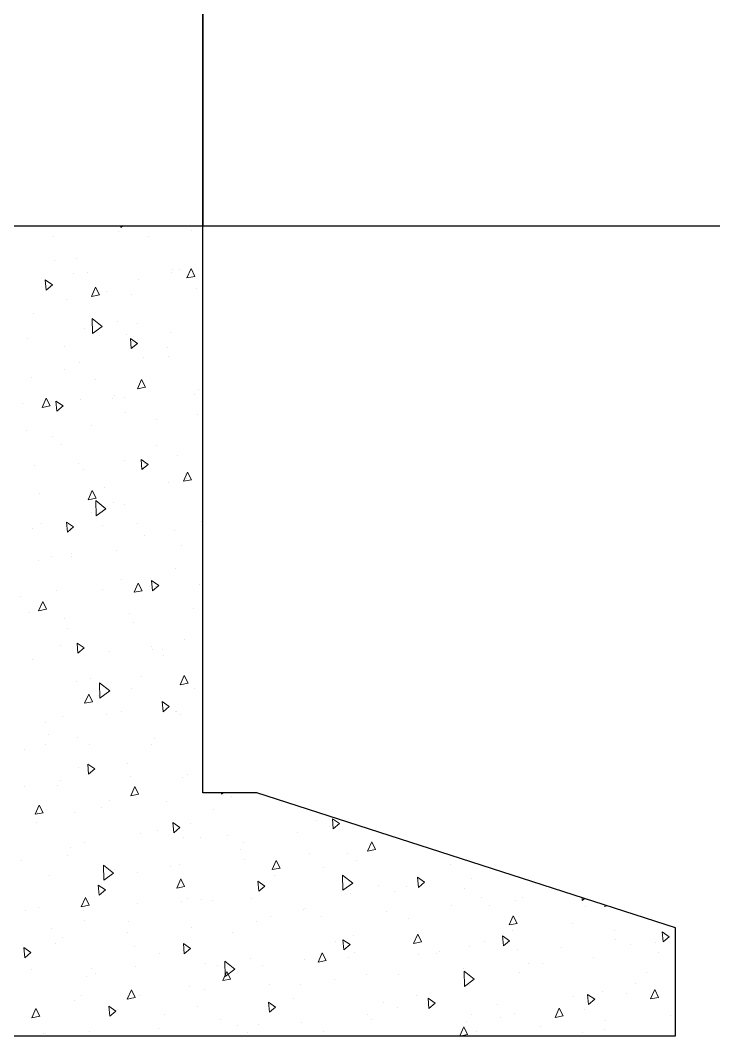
# Model space of a CAD drawing. Header units: inches. Extents: x -6800 to 96653, y -25814 to 17379.
# Drawn here: x -2431.5 to -2380.1, y 1817.9 to 1893.1 of the extents above; entities that cross this region are included whole.
import ezdxf

# ---------------------------------------------------------------- set-up
doc = ezdxf.new("R2010")
doc.units = ezdxf.units.IN
doc.header["$MEASUREMENT"] = 0
doc.layers.add('Footing', color=50, linetype='Continuous', lineweight=20)
doc.layers.add('Hatch', color=161, linetype='Continuous', lineweight=5)

msp = doc.modelspace()

# ---------------------------------------------------------------- linework, layer by layer
at = {"lineweight": 25, "transparency": 33554687}
for p, q in [((-2417.959, 2087.86), (-2417.959, 1877.86)), ((-2490.959, 1877.86), (-2049.959, 1877.86))]:
    msp.add_line(p, q, dxfattribs=at)
at = {"layer": 'Footing', "lineweight": 25, "transparency": 33554687}
for p, q in [((-2417.959, 1835.86), (-2417.959, 1895.86)), ((-2413.959, 1835.86), (-2417.959, 1835.86)), ((-2382.959, 1825.86), (-2413.959, 1835.86)), ((-2382.959, 1817.86), (-2382.959, 1825.86)), ((-2466.959, 1817.86), (-2382.959, 1817.86))]:
    msp.add_line(p, q, dxfattribs=at)
at = {"layer": 'Hatch', "linetype": 'Continuous', "transparency": 33554579}
for p, q in [((-2424.031, 1877.724), (-2424.043, 1877.86)), ((-2424.031, 1877.724), (-2423.869, 1877.86)), ((-2419.376, 1877.831), (-2419.376, 1877.831)), ((-2418.812, 1877.489), (-2418.812, 1877.489)), ((-2428.974, 1877.042), (-2428.974, 1877.042)), ((-2424.182, 1877.426), (-2424.182, 1877.426)), ((-2421.944, 1877.05), (-2421.944, 1877.05)), ((-2428.917, 1875.249), (-2428.917, 1875.249)), ((-2427.331, 1875.466), (-2427.331, 1875.466)), ((-2420.161, 1874.623), (-2420.161, 1874.623)), ((-2419.676, 1874.61), (-2419.676, 1874.61)), ((-2419.125, 1873.997), (-2418.82, 1874.682)), ((-2418.536, 1874.111), (-2418.82, 1874.682)), ((-2429.546, 1873.096), (-2429.612, 1873.843)), ((-2429.087, 1873.482), (-2429.612, 1873.843)), ((-2427.504, 1874.302), (-2427.504, 1874.302)), ((-2426.508, 1874.396), (-2426.508, 1874.396)), ((-2422.746, 1873.874), (-2422.746, 1873.874)), ((-2420.305, 1874.415), (-2420.305, 1874.415)), ((-2419.125, 1873.997), (-2418.536, 1874.111)), ((-2429.546, 1873.096), (-2429.087, 1873.482)), ((-2426.193, 1872.623), (-2425.888, 1873.308)), ((-2425.604, 1872.738), (-2425.888, 1873.308)), ((-2425.063, 1873.026), (-2425.063, 1873.026)), ((-2418.447, 1873.182), (-2418.447, 1873.182)), ((-2428.045, 1872.393), (-2428.045, 1872.393)), ((-2426.193, 1872.623), (-2425.604, 1872.738)), ((-2423.254, 1872.777), (-2423.254, 1872.777)), ((-2430.463, 1871.337), (-2430.463, 1871.337)), ((-2426.129, 1869.867), (-2426.152, 1870.992)), ((-2425.403, 1870.399), (-2426.152, 1870.992)), ((-2424.24, 1870.799), (-2424.24, 1870.799)), ((-2426.68, 1870.258), (-2426.68, 1870.258)), ((-2426.129, 1869.867), (-2425.403, 1870.399)), ((-2422.795, 1870.586), (-2422.795, 1870.586)), ((-2430.92, 1869.471), (-2430.92, 1869.471)), ((-2425.579, 1869.747), (-2425.579, 1869.747)), ((-2423.577, 1869.791), (-2423.577, 1869.791)), ((-2423.247, 1868.758), (-2423.312, 1869.505)), ((-2422.787, 1869.144), (-2423.312, 1869.505)), ((-2420.33, 1869.933), (-2420.33, 1869.933)), ((-2428.196, 1868.897), (-2428.196, 1868.897)), ((-2423.247, 1868.758), (-2422.787, 1869.144)), ((-2420.559, 1868.872), (-2420.559, 1868.872)), ((-2427.116, 1867.744), (-2427.116, 1867.744)), ((-2422.325, 1868.128), (-2422.325, 1868.128)), ((-2420.527, 1868.146), (-2420.527, 1868.146)), ((-2428.174, 1867.184), (-2428.174, 1867.184)), ((-2430.614, 1866.643), (-2430.614, 1866.643)), ((-2425.928, 1866.457), (-2425.928, 1866.457)), ((-2422.786, 1865.775), (-2422.481, 1866.46)), ((-2422.197, 1865.89), (-2422.481, 1866.46)), ((-2422.786, 1865.775), (-2422.197, 1865.89)), ((-2418.259, 1865.706), (-2418.259, 1865.706)), ((-2431.338, 1864.695), (-2431.338, 1864.695)), ((-2429.854, 1864.401), (-2429.549, 1865.086)), ((-2429.265, 1864.516), (-2429.549, 1865.086)), ((-2428.762, 1864.13), (-2428.827, 1864.877)), ((-2428.302, 1864.516), (-2428.827, 1864.877)), ((-2426.993, 1864.96), (-2426.993, 1864.96)), ((-2424.65, 1865.098), (-2424.65, 1865.098)), ((-2424.493, 1865.257), (-2424.493, 1865.257)), ((-2423.746, 1865.102), (-2423.746, 1865.102)), ((-2418.571, 1865.328), (-2418.571, 1865.328)), ((-2429.854, 1864.401), (-2429.265, 1864.516)), ((-2428.762, 1864.13), (-2428.302, 1864.516)), ((-2423.66, 1864.018), (-2423.66, 1864.018)), ((-2421.396, 1863.479), (-2421.396, 1863.479)), ((-2418.322, 1863.882), (-2418.322, 1863.882)), ((-2430.994, 1862.69), (-2430.994, 1862.69)), ((-2426.188, 1863.094), (-2426.188, 1863.094)), ((-2429.07, 1862.255), (-2429.07, 1862.255)), ((-2428.427, 1861.642), (-2428.427, 1861.642)), ((-2421.392, 1861.578), (-2421.392, 1861.578)), ((-2427.162, 1860.27), (-2427.162, 1860.27)), ((-2423.722, 1860.449), (-2423.722, 1860.449)), ((-2422.462, 1859.793), (-2422.528, 1860.54)), ((-2422.003, 1860.178), (-2422.528, 1860.54)), ((-2422.462, 1859.793), (-2422.003, 1860.178)), ((-2422.256, 1860.267), (-2422.256, 1860.267)), ((-2421.987, 1860.496), (-2421.987, 1860.496)), ((-2419.816, 1860.808), (-2419.816, 1860.808)), ((-2430.409, 1860.128), (-2430.409, 1860.128)), ((-2426.802, 1859.815), (-2426.802, 1859.815)), ((-2419.379, 1858.927), (-2419.074, 1859.612)), ((-2418.79, 1859.041), (-2419.074, 1859.612)), ((-2420.468, 1858.83), (-2420.468, 1858.83)), ((-2419.379, 1858.927), (-2418.79, 1859.041)), ((-2419.124, 1859.138), (-2419.124, 1859.138)), ((-2430.065, 1858.041), (-2430.065, 1858.041)), ((-2426.447, 1857.553), (-2426.142, 1858.238)), ((-2425.858, 1857.668), (-2426.142, 1858.238)), ((-2425.259, 1858.445), (-2425.259, 1858.445)), ((-2426.447, 1857.553), (-2425.858, 1857.668)), ((-2425.85, 1856.37), (-2425.873, 1857.495)), ((-2425.124, 1856.901), (-2425.873, 1857.495)), ((-2424.534, 1857.375), (-2424.534, 1857.375)), ((-2423.75, 1857.193), (-2423.75, 1857.193)), ((-2426.191, 1856.652), (-2426.191, 1856.652)), ((-2425.85, 1856.37), (-2425.124, 1856.901)), ((-2429.921, 1855.79), (-2429.921, 1855.79)), ((-2427.978, 1855.164), (-2428.043, 1855.912)), ((-2427.518, 1855.55), (-2428.043, 1855.912)), ((-2425.403, 1855.664), (-2425.403, 1855.664)), ((-2422.793, 1855.799), (-2422.793, 1855.799)), ((-2418.06, 1855.985), (-2418.06, 1855.985)), ((-2430.578, 1855.438), (-2430.578, 1855.438)), ((-2427.978, 1855.164), (-2427.518, 1855.55)), ((-2422.266, 1854.935), (-2422.266, 1854.935)), ((-2420.069, 1855.266), (-2420.069, 1855.266)), ((-2419.539, 1854.181), (-2419.539, 1854.181)), ((-2427.684, 1853.578), (-2427.684, 1853.578)), ((-2424.33, 1853.796), (-2424.33, 1853.796)), ((-2430.125, 1853.037), (-2430.125, 1853.037)), ((-2429.137, 1853.392), (-2429.137, 1853.392)), ((-2427.653, 1853.351), (-2427.653, 1853.351)), ((-2419.998, 1852.495), (-2419.998, 1852.495)), ((-2424.003, 1851.651), (-2424.003, 1851.651)), ((-2423.04, 1850.705), (-2422.735, 1851.39)), ((-2422.451, 1850.82), (-2422.735, 1851.39)), ((-2421.864, 1851.15), (-2421.864, 1851.15)), ((-2421.678, 1850.827), (-2421.743, 1851.574)), ((-2421.218, 1851.212), (-2421.743, 1851.574)), ((-2421.678, 1850.827), (-2421.218, 1851.212)), ((-2421.476, 1851.153), (-2421.476, 1851.153)), ((-2418.229, 1851.295), (-2418.229, 1851.295)), ((-2428.819, 1850.833), (-2428.819, 1850.833)), ((-2425.385, 1850.911), (-2425.385, 1850.911)), ((-2423.04, 1850.705), (-2422.451, 1850.82)), ((-2431.462, 1850.361), (-2431.462, 1850.361)), ((-2430.107, 1849.331), (-2429.802, 1850.016)), ((-2429.518, 1849.446), (-2429.802, 1850.016)), ((-2430.786, 1849.222), (-2430.786, 1849.222)), ((-2430.107, 1849.331), (-2429.518, 1849.446)), ((-2423.401, 1849.147), (-2423.401, 1849.147)), ((-2418.61, 1849.532), (-2418.61, 1849.532)), ((-2428.208, 1848.743), (-2428.208, 1848.743)), ((-2423.117, 1848.471), (-2423.117, 1848.471)), ((-2427.937, 1848.035), (-2427.937, 1848.035)), ((-2428.518, 1846.782), (-2428.518, 1846.782)), ((-2427.193, 1846.199), (-2427.259, 1846.946)), ((-2426.734, 1846.584), (-2427.259, 1846.946)), ((-2421.767, 1846.66), (-2421.767, 1846.66)), ((-2419.326, 1847.202), (-2419.326, 1847.202)), ((-2427.193, 1846.199), (-2426.734, 1846.584)), ((-2424.892, 1846.322), (-2424.892, 1846.322)), ((-2421.645, 1846.464), (-2421.645, 1846.464)), ((-2420.936, 1846.501), (-2420.936, 1846.501)), ((-2420.849, 1846.031), (-2420.849, 1846.031)), ((-2430.533, 1845.712), (-2430.533, 1845.712)), ((-2422.473, 1844.498), (-2422.473, 1844.498)), ((-2419.633, 1843.857), (-2419.327, 1844.542)), ((-2419.044, 1843.971), (-2419.327, 1844.542)), ((-2427.279, 1844.094), (-2427.279, 1844.094)), ((-2426.25, 1844.342), (-2426.25, 1844.342)), ((-2425.571, 1842.873), (-2425.594, 1843.998)), ((-2424.845, 1843.404), (-2425.594, 1843.998)), ((-2419.633, 1843.857), (-2419.044, 1843.971)), ((-2426.7, 1842.483), (-2426.395, 1843.168)), ((-2426.111, 1842.598), (-2426.395, 1843.168)), ((-2425.701, 1843.045), (-2425.701, 1843.045)), ((-2425.571, 1842.873), (-2424.845, 1843.404)), ((-2423.26, 1843.586), (-2423.26, 1843.586)), ((-2418.581, 1843.591), (-2418.581, 1843.591)), ((-2426.7, 1842.483), (-2426.111, 1842.598)), ((-2420.893, 1841.861), (-2420.959, 1842.608)), ((-2420.434, 1842.247), (-2420.959, 1842.608)), ((-2420.893, 1841.861), (-2420.434, 1842.247)), ((-2428.308, 1841.49), (-2428.308, 1841.49)), ((-2425.061, 1841.632), (-2425.061, 1841.632)), ((-2423.982, 1841.902), (-2423.982, 1841.902)), ((-2420.007, 1841.852), (-2420.007, 1841.852)), ((-2419.886, 1841.858), (-2419.886, 1841.858)), ((-2419.579, 1841.659), (-2419.579, 1841.659)), ((-2429.605, 1841.063), (-2429.605, 1841.063)), ((-2429.392, 1840.14), (-2429.392, 1840.14)), ((-2427.194, 1839.971), (-2427.194, 1839.971)), ((-2429.635, 1839.43), (-2429.635, 1839.43)), ((-2426.35, 1839.444), (-2426.35, 1839.444)), ((-2421.714, 1839.463), (-2421.714, 1839.463)), ((-2421.544, 1839.849), (-2421.544, 1839.849)), ((-2431.142, 1839.06), (-2431.142, 1839.06)), ((-2427.124, 1837.7), (-2427.124, 1837.7)), ((-2426.409, 1837.233), (-2426.474, 1837.98)), ((-2425.949, 1837.619), (-2426.474, 1837.98)), ((-2426.409, 1837.233), (-2425.949, 1837.619)), ((-2423.514, 1838.044), (-2423.514, 1838.044)), ((-2423.302, 1837.026), (-2423.302, 1837.026)), ((-2419.446, 1837.023), (-2419.446, 1837.023)), ((-2419.078, 1837.203), (-2419.078, 1837.203)), ((-2431.129, 1836.356), (-2431.129, 1836.356)), ((-2428.676, 1836.414), (-2428.676, 1836.414)), ((-2428.477, 1836.8), (-2428.477, 1836.8)), ((-2423.293, 1835.635), (-2422.988, 1836.32)), ((-2422.704, 1835.75), (-2422.988, 1836.32)), ((-2423.293, 1835.635), (-2422.704, 1835.75)), ((-2416.575, 1835.752), (-2416.577, 1835.86)), ((-2416.575, 1835.752), (-2416.428, 1835.86)), ((-2415.824, 1835.585), (-2415.824, 1835.585)), ((-2430.361, 1834.261), (-2430.056, 1834.946)), ((-2429.772, 1834.376), (-2430.056, 1834.946)), ((-2425.422, 1834.795), (-2425.422, 1834.795)), ((-2424.857, 1835.26), (-2424.857, 1835.26)), ((-2420.615, 1835.2), (-2420.615, 1835.2)), ((-2430.361, 1834.261), (-2429.772, 1834.376)), ((-2430.213, 1834.411), (-2430.213, 1834.411)), ((-2427.448, 1834.429), (-2427.448, 1834.429)), ((-2417.178, 1834.583), (-2417.178, 1834.583)), ((-2408.293, 1833.186), (-2408.359, 1833.933)), ((-2407.834, 1833.571), (-2408.359, 1833.933)), ((-2430.243, 1833.675), (-2430.243, 1833.675)), ((-2420.109, 1832.895), (-2420.174, 1833.642)), ((-2419.649, 1833.281), (-2420.174, 1833.642)), ((-2420.109, 1832.895), (-2419.649, 1833.281)), ((-2418.837, 1833.595), (-2418.837, 1833.595)), ((-2409.51, 1833.831), (-2409.51, 1833.831)), ((-2408.551, 1833.343), (-2408.551, 1833.343)), ((-2408.293, 1833.186), (-2407.834, 1833.571)), ((-2422.589, 1832.82), (-2422.589, 1832.82)), ((-2421.277, 1833.054), (-2421.277, 1833.054)), ((-2419.375, 1832.515), (-2419.375, 1832.515)), ((-2418.149, 1832.554), (-2418.149, 1832.554)), ((-2416.128, 1832.657), (-2416.128, 1832.657)), ((-2410.953, 1832.883), (-2410.953, 1832.883)), ((-2427.747, 1831.765), (-2427.747, 1831.765)), ((-2426.718, 1832.195), (-2426.718, 1832.195)), ((-2415.156, 1831.668), (-2415.156, 1831.668)), ((-2414.91, 1832.143), (-2414.91, 1832.143)), ((-2405.751, 1831.535), (-2405.446, 1832.22)), ((-2405.751, 1831.535), (-2405.162, 1831.649)), ((-2405.162, 1831.649), (-2405.446, 1832.22)), ((-2405.297, 1831.725), (-2405.297, 1831.725)), ((-2427.976, 1831.235), (-2427.976, 1831.235)), ((-2414.895, 1830.936), (-2414.895, 1830.936)), ((-2412.818, 1830.161), (-2412.513, 1830.846)), ((-2412.229, 1830.275), (-2412.513, 1830.846)), ((-2410.089, 1831.34), (-2410.089, 1831.34)), ((-2407.242, 1831.392), (-2407.242, 1831.392)), ((-2431.382, 1830.814), (-2431.382, 1830.814)), ((-2425.292, 1829.376), (-2425.315, 1830.501)), ((-2424.566, 1829.907), (-2425.315, 1830.501)), ((-2424.493, 1830.146), (-2424.493, 1830.146)), ((-2420.321, 1830.38), (-2420.321, 1830.38)), ((-2419.686, 1830.551), (-2419.686, 1830.551)), ((-2412.818, 1830.161), (-2412.229, 1830.275)), ((-2408.985, 1830.293), (-2408.985, 1830.293)), ((-2406.544, 1830.834), (-2406.544, 1830.834)), ((-2399.587, 1830.536), (-2399.587, 1830.536)), ((-2429.284, 1829.761), (-2429.284, 1829.761)), ((-2425.292, 1829.376), (-2424.566, 1829.907)), ((-2425.211, 1829.439), (-2425.211, 1829.439)), ((-2422.771, 1829.98), (-2422.771, 1829.98)), ((-2419.886, 1828.787), (-2419.581, 1829.472)), ((-2419.297, 1828.901), (-2419.581, 1829.472)), ((-2412.642, 1829.703), (-2412.642, 1829.703)), ((-2407.579, 1828.631), (-2407.603, 1829.756)), ((-2406.853, 1829.162), (-2407.603, 1829.756)), ((-2401.994, 1828.848), (-2402.059, 1829.595)), ((-2401.534, 1829.234), (-2402.059, 1829.595)), ((-2398.025, 1829.484), (-2398.025, 1829.484)), ((-2425.708, 1828.796), (-2425.708, 1828.796)), ((-2425.624, 1828.267), (-2425.69, 1829.014)), ((-2425.165, 1828.653), (-2425.69, 1829.014)), ((-2425.624, 1828.267), (-2425.165, 1828.653)), ((-2419.886, 1828.787), (-2419.297, 1828.901)), ((-2413.809, 1828.558), (-2413.874, 1829.305)), ((-2413.349, 1828.943), (-2413.874, 1829.305)), ((-2413.809, 1828.558), (-2413.349, 1828.943)), ((-2407.623, 1828.694), (-2407.623, 1828.694)), ((-2407.579, 1828.631), (-2406.853, 1829.162)), ((-2404.974, 1828.952), (-2404.974, 1828.952)), ((-2402.863, 1828.907), (-2402.863, 1828.907)), ((-2401.994, 1828.848), (-2401.534, 1829.234)), ((-2398.604, 1828.74), (-2398.604, 1828.74)), ((-2426.954, 1827.413), (-2426.649, 1828.098)), ((-2426.365, 1827.528), (-2426.649, 1828.098)), ((-2419.09, 1828.053), (-2419.09, 1828.053)), ((-2418.053, 1827.94), (-2418.053, 1827.94)), ((-2417.221, 1827.905), (-2417.221, 1827.905)), ((-2414.368, 1828.051), (-2414.368, 1828.051)), ((-2407.025, 1828.372), (-2407.025, 1828.372)), ((-2403.779, 1828.514), (-2403.779, 1828.514)), ((-2397.319, 1828.096), (-2397.319, 1828.096)), ((-2394.771, 1827.865), (-2394.771, 1827.865)), ((-2394.252, 1828.073), (-2394.252, 1828.073)), ((-2389.866, 1827.886), (-2389.871, 1828.089)), ((-2389.866, 1827.886), (-2389.675, 1828.026)), ((-2431.108, 1827.107), (-2431.108, 1827.107)), ((-2430.133, 1827.363), (-2430.133, 1827.363)), ((-2426.954, 1827.413), (-2426.365, 1827.528)), ((-2426.818, 1827.116), (-2426.818, 1827.116)), ((-2422.79, 1827.684), (-2422.79, 1827.684)), ((-2419.544, 1827.825), (-2419.544, 1827.825)), ((-2410.479, 1827.219), (-2410.479, 1827.219)), ((-2410.374, 1827.263), (-2410.374, 1827.263)), ((-2404.369, 1827.076), (-2404.369, 1827.076)), ((-2399.562, 1827.48), (-2399.562, 1827.48)), ((-2396.693, 1827.532), (-2396.693, 1827.532)), ((-2389.641, 1827.419), (-2389.641, 1827.419)), ((-2388.208, 1827.434), (-2388.162, 1827.538)), ((-2388.208, 1827.434), (-2387.978, 1827.479)), ((-2426.705, 1826.365), (-2426.705, 1826.365)), ((-2423.44, 1826.356), (-2423.44, 1826.356)), ((-2412.919, 1826.678), (-2412.919, 1826.678)), ((-2409.16, 1826.691), (-2409.16, 1826.691)), ((-2402.706, 1826.512), (-2402.706, 1826.512)), ((-2395.276, 1826.06), (-2394.971, 1826.746)), ((-2394.687, 1826.175), (-2394.971, 1826.746)), ((-2429.146, 1825.823), (-2429.146, 1825.823)), ((-2418.758, 1825.902), (-2418.758, 1825.902)), ((-2413.966, 1826.286), (-2413.966, 1826.286)), ((-2395.276, 1826.06), (-2394.687, 1826.175)), ((-2395.051, 1825.656), (-2395.051, 1825.656)), ((-2390.571, 1826.146), (-2390.571, 1826.146)), ((-2387.498, 1825.624), (-2387.498, 1825.624)), ((-2428.356, 1825.112), (-2428.356, 1825.112)), ((-2423.564, 1825.497), (-2423.564, 1825.497)), ((-2415.785, 1825.5), (-2415.785, 1825.5)), ((-2408.107, 1824.823), (-2408.107, 1824.823)), ((-2407.509, 1824.22), (-2407.574, 1824.967)), ((-2407.049, 1824.606), (-2407.574, 1824.967)), ((-2406.798, 1825.292), (-2406.798, 1825.292)), ((-2402.344, 1824.687), (-2402.039, 1825.372)), ((-2401.755, 1824.801), (-2402.039, 1825.372)), ((-2397.096, 1824.834), (-2397.096, 1824.834)), ((-2395.694, 1824.51), (-2395.759, 1825.257)), ((-2395.234, 1824.896), (-2395.759, 1825.257)), ((-2395.694, 1824.51), (-2395.234, 1824.896)), ((-2387.373, 1824.979), (-2387.373, 1824.979)), ((-2383.878, 1824.801), (-2383.944, 1825.548)), ((-2383.419, 1825.186), (-2383.944, 1825.548)), ((-2383.878, 1824.801), (-2383.419, 1825.186)), ((-2431.14, 1823.639), (-2431.205, 1824.386)), ((-2430.68, 1824.025), (-2431.205, 1824.386)), ((-2428.84, 1824.667), (-2428.84, 1824.667)), ((-2423.024, 1824.438), (-2423.024, 1824.438)), ((-2419.325, 1823.93), (-2419.39, 1824.677)), ((-2418.865, 1824.315), (-2419.39, 1824.677)), ((-2419.325, 1823.93), (-2418.865, 1824.315)), ((-2407.509, 1824.22), (-2407.049, 1824.606)), ((-2402.344, 1824.687), (-2401.755, 1824.801)), ((-2400.438, 1824.072), (-2400.438, 1824.072)), ((-2398.186, 1824.458), (-2398.186, 1824.458)), ((-2394.676, 1824.229), (-2394.676, 1824.229)), ((-2391.429, 1824.37), (-2391.429, 1824.37)), ((-2386.254, 1824.596), (-2386.254, 1824.596)), ((-2384.401, 1824.771), (-2384.401, 1824.771)), ((-2431.14, 1823.639), (-2430.68, 1824.025)), ((-2421.172, 1823.916), (-2421.172, 1823.916)), ((-2416.296, 1822.255), (-2416.319, 1823.38)), ((-2415.57, 1822.786), (-2416.319, 1823.38)), ((-2414.413, 1823.604), (-2414.413, 1823.604)), ((-2410.441, 1823.54), (-2410.441, 1823.54)), ((-2409.411, 1823.313), (-2409.106, 1823.998)), ((-2409.411, 1823.313), (-2408.822, 1823.427)), ((-2408.822, 1823.427), (-2409.106, 1823.998)), ((-2407.194, 1823.682), (-2407.194, 1823.682)), ((-2406.694, 1824.045), (-2406.694, 1824.045)), ((-2402.019, 1823.908), (-2402.019, 1823.908)), ((-2400.627, 1823.917), (-2400.627, 1823.917)), ((-2389.035, 1823.621), (-2389.035, 1823.621)), ((-2384.244, 1824.005), (-2384.244, 1824.005)), ((-2430.639, 1822.749), (-2430.639, 1822.749)), ((-2426.206, 1822.852), (-2426.206, 1822.852)), ((-2422.959, 1822.994), (-2422.959, 1822.994)), ((-2417.784, 1823.22), (-2417.784, 1823.22)), ((-2416.853, 1823.063), (-2416.853, 1823.063)), ((-2416.479, 1821.939), (-2416.174, 1822.624)), ((-2416.296, 1822.255), (-2415.57, 1822.786)), ((-2416.292, 1823.256), (-2416.292, 1823.256)), ((-2415.89, 1822.053), (-2416.174, 1822.624)), ((-2413.517, 1823.06), (-2413.517, 1823.06)), ((-2398.633, 1822.831), (-2398.633, 1822.831)), ((-2398.583, 1821.51), (-2398.607, 1822.635)), ((-2397.857, 1822.041), (-2398.607, 1822.635)), ((-2393.842, 1823.216), (-2393.842, 1823.216)), ((-2392.783, 1823.216), (-2392.783, 1823.216)), ((-2426.572, 1822.227), (-2426.572, 1822.227)), ((-2425.89, 1822.467), (-2425.89, 1822.467)), ((-2416.479, 1821.939), (-2415.89, 1822.053)), ((-2408.231, 1822.042), (-2408.231, 1822.042)), ((-2405.839, 1822.383), (-2405.839, 1822.383)), ((-2403.44, 1822.427), (-2403.44, 1822.427)), ((-2398.583, 1821.51), (-2397.857, 1822.041)), ((-2394.505, 1822.531), (-2394.505, 1822.531)), ((-2385.105, 1822.539), (-2385.105, 1822.539)), ((-2423.547, 1820.565), (-2423.242, 1821.25)), ((-2422.958, 1820.68), (-2423.242, 1821.25)), ((-2418.904, 1821.476), (-2418.904, 1821.476)), ((-2417.829, 1821.253), (-2417.829, 1821.253)), ((-2413.038, 1821.637), (-2413.038, 1821.637)), ((-2410.732, 1821.677), (-2410.732, 1821.677)), ((-2398.17, 1821.632), (-2398.17, 1821.632)), ((-2388.335, 1821.156), (-2388.335, 1821.156)), ((-2385.894, 1821.697), (-2385.894, 1821.697)), ((-2384.801, 1820.586), (-2384.496, 1821.271)), ((-2384.212, 1820.701), (-2384.496, 1821.271)), ((-2427.427, 1820.463), (-2427.427, 1820.463)), ((-2426.958, 1820.822), (-2426.958, 1820.822)), ((-2423.547, 1820.565), (-2422.958, 1820.68)), ((-2422.636, 1820.848), (-2422.636, 1820.848)), ((-2413.025, 1819.592), (-2413.09, 1820.339)), ((-2412.565, 1819.978), (-2413.09, 1820.339)), ((-2411.249, 1820.62), (-2411.249, 1820.62)), ((-2402.121, 1820.843), (-2402.121, 1820.843)), ((-2401.209, 1819.882), (-2401.275, 1820.629)), ((-2400.75, 1820.268), (-2401.275, 1820.629)), ((-2390.515, 1820.776), (-2390.515, 1820.776)), ((-2389.394, 1820.173), (-2389.459, 1820.92)), ((-2388.934, 1820.558), (-2389.459, 1820.92)), ((-2389.394, 1820.173), (-2388.934, 1820.558)), ((-2386.57, 1820.975), (-2386.57, 1820.975)), ((-2384.801, 1820.586), (-2384.212, 1820.701)), ((-2430.614, 1819.191), (-2430.309, 1819.876)), ((-2430.025, 1819.306), (-2430.309, 1819.876)), ((-2424.84, 1819.301), (-2424.905, 1820.049)), ((-2424.38, 1819.687), (-2424.905, 1820.049)), ((-2424.84, 1819.301), (-2424.38, 1819.687)), ((-2424.304, 1819.787), (-2424.304, 1819.787)), ((-2418.347, 1819.988), (-2418.347, 1819.988)), ((-2413.025, 1819.592), (-2412.565, 1819.978)), ((-2404.561, 1820.302), (-2404.561, 1820.302)), ((-2403.571, 1819.943), (-2403.571, 1819.943)), ((-2401.209, 1819.882), (-2400.75, 1820.268)), ((-2396.167, 1820.185), (-2396.167, 1820.185)), ((-2391.869, 1819.212), (-2391.564, 1819.897)), ((-2391.28, 1819.327), (-2391.564, 1819.897)), ((-2389.67, 1819.765), (-2389.67, 1819.765)), ((-2430.614, 1819.191), (-2430.025, 1819.306)), ((-2420.788, 1819.447), (-2420.788, 1819.447)), ((-2416.636, 1819.036), (-2416.636, 1819.036)), ((-2410.61, 1818.851), (-2410.61, 1818.851)), ((-2405.765, 1819.396), (-2405.765, 1819.396)), ((-2405.435, 1819.077), (-2405.435, 1819.077)), ((-2398.44, 1818.916), (-2398.44, 1818.916)), ((-2398.092, 1819.397), (-2398.092, 1819.397)), ((-2395.902, 1819.192), (-2395.902, 1819.192)), ((-2394.845, 1819.539), (-2394.845, 1819.539)), ((-2391.869, 1819.212), (-2391.28, 1819.327)), ((-2388.107, 1818.971), (-2388.107, 1818.971)), ((-2383.315, 1819.356), (-2383.315, 1819.356)), ((-2426.375, 1818.162), (-2426.375, 1818.162)), ((-2421.2, 1818.388), (-2421.2, 1818.388)), ((-2415.363, 1818.607), (-2415.363, 1818.607)), ((-2414.666, 1818.061), (-2414.666, 1818.061)), ((-2413.857, 1818.709), (-2413.857, 1818.709)), ((-2408.981, 1818.181), (-2408.981, 1818.181)), ((-2398.927, 1817.86), (-2398.631, 1818.524)), ((-2398.348, 1817.953), (-2398.631, 1818.524)), ((-2397.705, 1818.182), (-2397.705, 1818.182)), ((-2392.913, 1818.567), (-2392.913, 1818.567)), ((-2389.828, 1818.082), (-2389.828, 1818.082)), ((-2388.247, 1818.337), (-2388.247, 1818.337)), ((-2429.715, 1818.024), (-2429.715, 1818.024)), ((-2429.622, 1818.02), (-2429.622, 1818.02)), ((-2398.827, 1817.86), (-2398.348, 1817.953))]:
    msp.add_line(p, q, dxfattribs=at)

doc.saveas('drawing.dxf')
